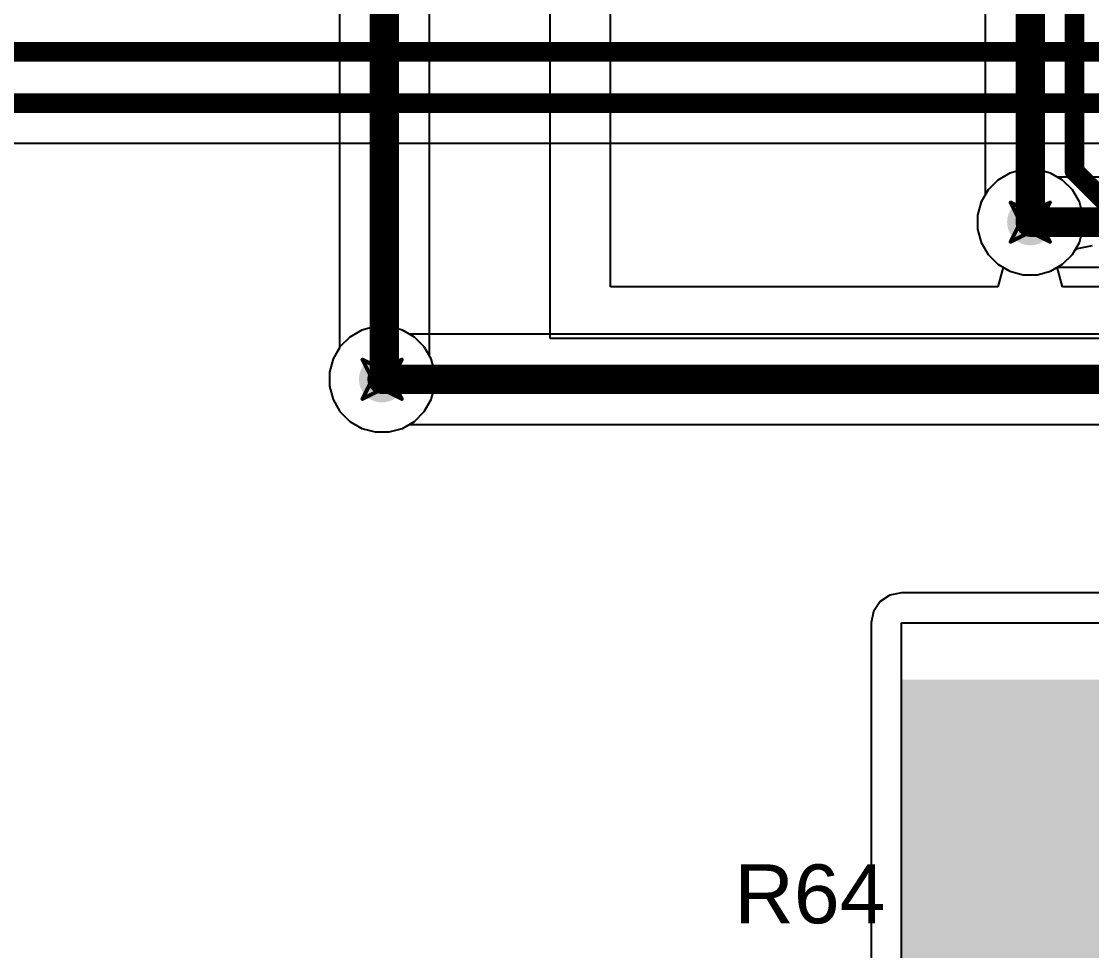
# Model space of a CAD drawing. Header units: inches. Extents: x -36 to 349, y -11 to 240.
# Drawn here: x 108.62 to 122.46, y 35.03 to 47.05 of the extents above; entities that cross this region are included whole.
import ezdxf

# ---------------------------------------------------------------- set-up
doc = ezdxf.new("R2010")
doc.units = ezdxf.units.IN
for name, color, linetype in [('Bottom Layer', 5, 'Continuous'), ('Drill Drawing', 1, 'Continuous'), ('Layer 1', 16, 'Continuous'), ('Layer 2', 76, 'Continuous'), ('Top Layer', 1, 'Continuous'), ('Top Overlay', 2, 'Continuous'), ('Via Holes', 16, 'Continuous')]:
    doc.layers.add(name, color=color, linetype=linetype)
doc.styles.add('Arial', font='', dxfattribs={"height": 0.2})
doc.styles.get('Arial').set_extended_font_data('Arial')

msp = doc.modelspace()

# ---------------------------------------------------------------- hatches: boundary and pattern name
at = {"layer": 'Bottom Layer'}
h = msp.add_hatch(color=5, dxfattribs=at)
edge = h.paths.add_edge_path()
edge.add_arc((121.666, 44.45), 0.3, 0, 360)
h = msp.add_hatch(color=5, dxfattribs=at)
edge = h.paths.add_edge_path()
edge.add_arc((113.284, 42.418), 0.3, 0, 360)
at = {"layer": 'Layer 1'}
h = msp.add_hatch(color=16, dxfattribs=at)
edge = h.paths.add_edge_path()
edge.add_arc((121.666, 44.45), 0.3, 0, 360)
h = msp.add_hatch(color=16, dxfattribs=at)
edge = h.paths.add_edge_path()
edge.add_arc((113.284, 42.418), 0.3, 0, 360)
at = {"layer": 'Layer 2'}
h = msp.add_hatch(color=76, dxfattribs=at)
edge = h.paths.add_edge_path()
edge.add_arc((121.666, 44.45), 0.3, 0, 360)
h = msp.add_hatch(color=76, dxfattribs=at)
edge = h.paths.add_edge_path()
edge.add_arc((113.284, 42.418), 0.3, 0, 360)
at = {"layer": 'Top Layer'}
h = msp.add_hatch(color=1, dxfattribs=at)
edge = h.paths.add_edge_path()
edge.add_arc((121.666, 44.45), 0.3, 0, 360)
h = msp.add_hatch(color=1, dxfattribs=at)
edge = h.paths.add_edge_path()
edge.add_arc((113.284, 42.418), 0.3, 0, 360)
msp.add_hatch(color=1, dxfattribs=at).paths.add_polyline_path([(119.999, 29.233), (124.495, 29.233), (124.495, 38.532), (119.999, 38.532)])
at = {"layer": 'Via Holes'}
h = msp.add_hatch(color=7, dxfattribs=at)
edge = h.paths.add_edge_path()
edge.add_arc((121.666, 44.45), 0.15, 0, 360)
h = msp.add_hatch(color=7, dxfattribs=at)
edge = h.paths.add_edge_path()
edge.add_arc((113.284, 42.418), 0.15, 0, 360)

# ---------------------------------------------------------------- linework, layer by layer
at = {"layer": 'Bottom Layer'}
for p, q in [((98.164, 45.472), (122.935, 45.472)), ((121.576, 45.131), (121.403, 45.085)), ((121.756, 45.131), (121.576, 45.131)), ((121.929, 45.085), (121.756, 45.131)), ((121.248, 44.995), (121.121, 44.868)), ((121.403, 45.085), (121.248, 44.995)), ((122.019, 45.033), (121.929, 45.085)), ((122.899, 45.033), (122.019, 45.033)), ((121.121, 44.868), (121.031, 44.713)), ((121.031, 44.713), (120.985, 44.54)), ((120.985, 44.54), (120.985, 44.36)), ((120.985, 44.36), (121.031, 44.187)), ((121.031, 44.187), (121.121, 44.032)), ((121.121, 44.032), (121.248, 43.905)), ((121.248, 43.905), (121.403, 43.815)), ((121.403, 43.815), (121.576, 43.769)), ((121.576, 43.769), (121.756, 43.769)), ((121.756, 43.769), (121.929, 43.815)), ((121.929, 43.815), (122.019, 43.867)), ((122.019, 43.867), (125.244, 43.867)), ((113.021, 43.053), (112.866, 42.963)), ((113.194, 43.099), (113.021, 43.053)), ((113.374, 43.099), (113.194, 43.099)), ((113.547, 43.053), (113.374, 43.099)), ((113.637, 43.001), (113.547, 43.053)), ((112.866, 42.963), (112.739, 42.836)), ((127.772, 43.001), (113.637, 43.001)), ((112.739, 42.836), (112.649, 42.681)), ((112.649, 42.681), (112.603, 42.508)), ((112.603, 42.508), (112.603, 42.328)), ((112.603, 42.328), (112.649, 42.155)), ((112.649, 42.155), (112.739, 42)), ((112.739, 42), (112.866, 41.873)), ((112.866, 41.873), (113.021, 41.783)), ((113.547, 41.783), (113.637, 41.835)), ((113.637, 41.835), (127.531, 41.835)), ((113.021, 41.783), (113.194, 41.737)), ((113.194, 41.737), (113.374, 41.737)), ((113.374, 41.737), (113.547, 41.783))]:
    msp.add_line(p, q, dxfattribs=at)
for points in [[(33.121, 46.653, 0.254, 0.254, 0), (153.177, 46.653, 0.254, 0.254, 0)], [(32.81, 45.989, 0.254, 0.254, 0), (152.717, 45.989, 0.254, 0.254, 0)], [(121.666, 44.45, 0.381, 0.381, 0), (125.244, 44.45, 0.381, 0.381, 0)], [(113.284, 42.418, 0.381, 0.381, 0), (127.772, 42.418, 0.381, 0.381, 0)]]:
    msp.add_lwpolyline(points, format="xyseb", dxfattribs=at)
for points in [[(121.571, 44.45, 0.191, 0.191, 1), (121.761, 44.45, 0.191, 0.191, 1)], [(113.189, 42.418, 0.191, 0.191, 1), (113.379, 42.418, 0.191, 0.191, 1)]]:
    msp.add_lwpolyline(points, format="xyseb", close=True, dxfattribs=at)
at = {"layer": 'Drill Drawing'}
for points in [[(121.412, 44.704, 0.0508, 0.0508, 0), (121.666, 44.577, 0.0508, 0.0508, 0)], [(121.412, 44.704, 0.0508, 0.0508, 0), (121.539, 44.45, 0.0508, 0.0508, 0)], [(121.666, 44.577, 0.0508, 0.0508, 0), (121.92, 44.704, 0.0508, 0.0508, 0)], [(121.793, 44.45, 0.0508, 0.0508, 0), (121.92, 44.704, 0.0508, 0.0508, 0)], [(121.412, 44.196, 0.0508, 0.0508, 0), (121.539, 44.45, 0.0508, 0.0508, 0)], [(121.793, 44.45, 0.0508, 0.0508, 0), (121.92, 44.196, 0.0508, 0.0508, 0)], [(121.412, 44.196, 0.0508, 0.0508, 0), (121.666, 44.323, 0.0508, 0.0508, 0)], [(121.666, 44.323, 0.0508, 0.0508, 0), (121.92, 44.196, 0.0508, 0.0508, 0)], [(113.03, 42.672, 0.0508, 0.0508, 0), (113.284, 42.545, 0.0508, 0.0508, 0)], [(113.03, 42.672, 0.0508, 0.0508, 0), (113.157, 42.418, 0.0508, 0.0508, 0)], [(113.284, 42.545, 0.0508, 0.0508, 0), (113.538, 42.672, 0.0508, 0.0508, 0)], [(113.411, 42.418, 0.0508, 0.0508, 0), (113.538, 42.672, 0.0508, 0.0508, 0)], [(113.03, 42.164, 0.0508, 0.0508, 0), (113.157, 42.418, 0.0508, 0.0508, 0)], [(113.411, 42.418, 0.0508, 0.0508, 0), (113.538, 42.164, 0.0508, 0.0508, 0)], [(113.03, 42.164, 0.0508, 0.0508, 0), (113.284, 42.291, 0.0508, 0.0508, 0)], [(113.284, 42.291, 0.0508, 0.0508, 0), (113.538, 42.164, 0.0508, 0.0508, 0)]]:
    msp.add_lwpolyline(points, format="xyseb", dxfattribs=at)
for points in [[(121.399, 44.704, 0.0254, 0.0254, 1), (121.425, 44.704, 0.0254, 0.0254, 1)], [(121.399, 44.704, 0.0254, 0.0254, 1), (121.425, 44.704, 0.0254, 0.0254, 1)], [(121.907, 44.704, 0.0254, 0.0254, 1), (121.933, 44.704, 0.0254, 0.0254, 1)], [(121.907, 44.704, 0.0254, 0.0254, 1), (121.933, 44.704, 0.0254, 0.0254, 1)], [(121.653, 44.577, 0.0254, 0.0254, 1), (121.679, 44.577, 0.0254, 0.0254, 1)], [(121.653, 44.577, 0.0254, 0.0254, 1), (121.679, 44.577, 0.0254, 0.0254, 1)], [(121.526, 44.45, 0.0254, 0.0254, 1), (121.552, 44.45, 0.0254, 0.0254, 1)], [(121.526, 44.45, 0.0254, 0.0254, 1), (121.552, 44.45, 0.0254, 0.0254, 1)], [(121.78, 44.45, 0.0254, 0.0254, 1), (121.806, 44.45, 0.0254, 0.0254, 1)], [(121.78, 44.45, 0.0254, 0.0254, 1), (121.806, 44.45, 0.0254, 0.0254, 1)], [(121.653, 44.323, 0.0254, 0.0254, 1), (121.679, 44.323, 0.0254, 0.0254, 1)], [(121.653, 44.323, 0.0254, 0.0254, 1), (121.679, 44.323, 0.0254, 0.0254, 1)], [(121.399, 44.196, 0.0254, 0.0254, 1), (121.425, 44.196, 0.0254, 0.0254, 1)], [(121.399, 44.196, 0.0254, 0.0254, 1), (121.425, 44.196, 0.0254, 0.0254, 1)], [(121.907, 44.196, 0.0254, 0.0254, 1), (121.933, 44.196, 0.0254, 0.0254, 1)], [(121.907, 44.196, 0.0254, 0.0254, 1), (121.933, 44.196, 0.0254, 0.0254, 1)], [(113.017, 42.672, 0.0254, 0.0254, 1), (113.043, 42.672, 0.0254, 0.0254, 1)], [(113.017, 42.672, 0.0254, 0.0254, 1), (113.043, 42.672, 0.0254, 0.0254, 1)], [(113.525, 42.672, 0.0254, 0.0254, 1), (113.551, 42.672, 0.0254, 0.0254, 1)], [(113.525, 42.672, 0.0254, 0.0254, 1), (113.551, 42.672, 0.0254, 0.0254, 1)], [(113.271, 42.545, 0.0254, 0.0254, 1), (113.297, 42.545, 0.0254, 0.0254, 1)], [(113.271, 42.545, 0.0254, 0.0254, 1), (113.297, 42.545, 0.0254, 0.0254, 1)], [(113.144, 42.418, 0.0254, 0.0254, 1), (113.17, 42.418, 0.0254, 0.0254, 1)], [(113.144, 42.418, 0.0254, 0.0254, 1), (113.17, 42.418, 0.0254, 0.0254, 1)], [(113.398, 42.418, 0.0254, 0.0254, 1), (113.424, 42.418, 0.0254, 0.0254, 1)], [(113.398, 42.418, 0.0254, 0.0254, 1), (113.424, 42.418, 0.0254, 0.0254, 1)], [(113.271, 42.291, 0.0254, 0.0254, 1), (113.297, 42.291, 0.0254, 0.0254, 1)], [(113.271, 42.291, 0.0254, 0.0254, 1), (113.297, 42.291, 0.0254, 0.0254, 1)], [(113.017, 42.164, 0.0254, 0.0254, 1), (113.043, 42.164, 0.0254, 0.0254, 1)], [(113.017, 42.164, 0.0254, 0.0254, 1), (113.043, 42.164, 0.0254, 0.0254, 1)], [(113.525, 42.164, 0.0254, 0.0254, 1), (113.551, 42.164, 0.0254, 0.0254, 1)], [(113.525, 42.164, 0.0254, 0.0254, 1), (113.551, 42.164, 0.0254, 0.0254, 1)]]:
    msp.add_lwpolyline(points, format="xyseb", close=True, dxfattribs=at)
at = {"layer": 'Layer 1'}
for p, q in [((121.576, 45.131), (121.403, 45.085)), ((121.756, 45.131), (121.576, 45.131)), ((121.929, 45.085), (121.756, 45.131)), ((121.248, 44.995), (121.121, 44.868)), ((121.403, 45.085), (121.248, 44.995)), ((122.084, 44.995), (121.929, 45.085)), ((122.211, 44.868), (122.084, 44.995)), ((121.121, 44.868), (121.031, 44.713)), ((122.301, 44.713), (122.211, 44.868)), ((121.031, 44.713), (120.985, 44.54)), ((122.347, 44.54), (122.301, 44.713)), ((120.985, 44.54), (120.985, 44.36)), ((122.347, 44.36), (122.347, 44.54)), ((120.985, 44.36), (121.031, 44.187)), ((122.301, 44.187), (122.347, 44.36)), ((121.031, 44.187), (121.121, 44.032)), ((122.211, 44.032), (122.301, 44.187)), ((121.121, 44.032), (121.248, 43.905)), ((122.084, 43.905), (122.211, 44.032)), ((121.248, 43.905), (121.403, 43.815)), ((121.929, 43.815), (122.084, 43.905)), ((121.403, 43.815), (121.576, 43.769)), ((121.576, 43.769), (121.756, 43.769)), ((121.756, 43.769), (121.929, 43.815)), ((113.021, 43.053), (112.866, 42.963)), ((113.194, 43.099), (113.021, 43.053)), ((113.374, 43.099), (113.194, 43.099)), ((113.547, 43.053), (113.374, 43.099)), ((113.702, 42.963), (113.547, 43.053)), ((112.866, 42.963), (112.739, 42.836)), ((113.829, 42.836), (113.702, 42.963)), ((112.739, 42.836), (112.649, 42.681)), ((113.919, 42.681), (113.829, 42.836)), ((112.649, 42.681), (112.603, 42.508)), ((113.965, 42.508), (113.919, 42.681)), ((112.603, 42.508), (112.603, 42.328)), ((113.965, 42.328), (113.965, 42.508)), ((112.603, 42.328), (112.649, 42.155)), ((113.919, 42.155), (113.965, 42.328)), ((112.649, 42.155), (112.739, 42)), ((113.829, 42), (113.919, 42.155)), ((112.739, 42), (112.866, 41.873)), ((113.702, 41.873), (113.829, 42)), ((112.866, 41.873), (113.021, 41.783)), ((113.547, 41.783), (113.702, 41.873)), ((113.021, 41.783), (113.194, 41.737)), ((113.194, 41.737), (113.374, 41.737)), ((113.374, 41.737), (113.547, 41.783))]:
    msp.add_line(p, q, dxfattribs=at)
at = {"layer": 'Layer 2'}
for p, q in [((116.239, 43.612), (116.239, 52.349)), ((115.452, 51.765), (115.452, 42.951)), ((121.576, 45.131), (121.403, 45.085)), ((121.756, 45.131), (121.576, 45.131)), ((121.929, 45.085), (121.756, 45.131)), ((121.248, 44.995), (121.121, 44.868)), ((121.403, 45.085), (121.248, 44.995)), ((122.084, 44.995), (121.929, 45.085)), ((122.211, 44.868), (122.084, 44.995)), ((121.121, 44.868), (121.031, 44.713)), ((122.301, 44.713), (122.211, 44.868)), ((121.031, 44.713), (120.985, 44.54)), ((122.347, 44.54), (122.301, 44.713)), ((120.985, 44.54), (120.985, 44.36)), ((122.347, 44.36), (122.347, 44.54)), ((120.985, 44.36), (121.031, 44.187)), ((122.301, 44.187), (122.347, 44.36)), ((121.031, 44.187), (121.121, 44.032)), ((122.211, 44.032), (122.301, 44.187)), ((121.121, 44.032), (121.248, 43.905)), ((122.084, 43.905), (122.211, 44.032)), ((121.248, 43.905), (121.316, 43.866)), ((122.016, 43.866), (122.084, 43.905)), ((121.316, 43.866), (121.248, 43.612)), ((122.084, 43.612), (122.016, 43.866)), ((121.248, 43.612), (116.239, 43.612)), ((124.672, 43.612), (122.084, 43.612)), ((113.021, 43.053), (112.866, 42.963)), ((113.194, 43.099), (113.021, 43.053)), ((113.374, 43.099), (113.194, 43.099)), ((113.547, 43.053), (113.374, 43.099)), ((113.702, 42.963), (113.547, 43.053)), ((112.866, 42.963), (112.739, 42.836)), ((113.829, 42.836), (113.702, 42.963)), ((115.452, 42.951), (126.069, 42.951)), ((112.739, 42.836), (112.649, 42.681)), ((113.919, 42.681), (113.829, 42.836)), ((112.649, 42.681), (112.603, 42.508)), ((113.965, 42.508), (113.919, 42.681)), ((112.603, 42.508), (112.603, 42.328)), ((113.965, 42.328), (113.965, 42.508)), ((112.603, 42.328), (112.649, 42.155)), ((113.919, 42.155), (113.965, 42.328)), ((112.649, 42.155), (112.739, 42)), ((113.829, 42), (113.919, 42.155)), ((112.739, 42), (112.866, 41.873)), ((113.702, 41.873), (113.829, 42)), ((112.866, 41.873), (113.021, 41.783)), ((113.547, 41.783), (113.702, 41.873)), ((113.021, 41.783), (113.194, 41.737)), ((113.194, 41.737), (113.374, 41.737)), ((113.374, 41.737), (113.547, 41.783))]:
    msp.add_line(p, q, dxfattribs=at)
at = {"layer": 'Top Layer'}
for p, q in [((121.083, 56.501), (121.083, 44.803)), ((112.731, 56.366), (112.731, 42.823)), ((113.897, 42.719), (113.897, 56.263)), ((121.031, 44.713), (120.985, 44.54)), ((121.083, 44.803), (121.031, 44.713)), ((120.985, 44.54), (120.985, 44.36)), ((120.985, 44.36), (121.031, 44.187)), ((121.031, 44.187), (121.121, 44.032)), ((122.278, 44.109), (122.471, 44.149)), ((121.121, 44.032), (121.248, 43.905)), ((122.084, 43.905), (122.211, 44.032)), ((122.211, 44.032), (122.241, 44.085)), ((122.241, 44.085), (122.278, 44.109)), ((121.248, 43.905), (121.403, 43.815)), ((121.929, 43.815), (122.084, 43.905)), ((121.403, 43.815), (121.576, 43.769)), ((121.576, 43.769), (121.756, 43.769)), ((121.756, 43.769), (121.929, 43.815)), ((112.731, 42.823), (112.649, 42.681)), ((112.649, 42.681), (112.603, 42.508)), ((113.919, 42.681), (113.897, 42.719)), ((113.965, 42.508), (113.919, 42.681)), ((112.603, 42.508), (112.603, 42.328)), ((113.965, 42.328), (113.965, 42.508)), ((112.603, 42.328), (112.649, 42.155)), ((113.919, 42.155), (113.965, 42.328)), ((112.649, 42.155), (112.739, 42)), ((113.829, 42), (113.919, 42.155)), ((112.739, 42), (112.866, 41.873)), ((113.702, 41.873), (113.829, 42)), ((112.866, 41.873), (113.021, 41.783)), ((113.547, 41.783), (113.702, 41.873)), ((113.021, 41.783), (113.194, 41.737)), ((113.194, 41.737), (113.374, 41.737)), ((113.374, 41.737), (113.547, 41.783)), ((119.85, 39.627), (119.724, 39.543)), ((119.999, 39.657), (119.85, 39.627)), ((132.453, 39.657), (119.999, 39.657)), ((119.724, 39.543), (119.64, 39.417)), ((119.64, 39.417), (119.61, 39.268)), ((119.61, 39.268), (119.61, 38.532)), ((119.999, 33.553), (119.999, 39.268)), ((119.999, 39.268), (132.651, 39.268)), ((119.61, 38.532), (119.61, 33.553))]:
    msp.add_line(p, q, dxfattribs=at)
for points in [[(122.238, 45.108, 0.254, 0.254, 0), (122.238, 59.229, 0.254, 0.254, 0)], [(121.666, 44.45, 0.381, 0.381, 0), (121.666, 56.743, 0.381, 0.381, 0)], [(113.314, 42.448, 0.381, 0.381, 0), (113.314, 56.637, 0.381, 0.381, 0)], [(122.238, 45.108, 0.254, 0.254, 0), (122.78, 44.566, 0.254, 0.254, 0)], [(113.284, 42.418, 0.381, 0.381, 0), (113.314, 42.448, 0.381, 0.381, 0)]]:
    msp.add_lwpolyline(points, format="xyseb", dxfattribs=at)
for points in [[(122.174, 45.108, 0.127, 0.127, 1), (122.301, 45.108, 0.127, 0.127, 1)], [(122.174, 45.108, 0.127, 0.127, 1), (122.301, 45.108, 0.127, 0.127, 1)], [(121.571, 44.45, 0.191, 0.191, 1), (121.761, 44.45, 0.191, 0.191, 1)], [(113.219, 42.448, 0.191, 0.191, 1), (113.409, 42.448, 0.191, 0.191, 1)], [(113.219, 42.448, 0.191, 0.191, 1), (113.409, 42.448, 0.191, 0.191, 1)], [(113.189, 42.418, 0.191, 0.191, 1), (113.379, 42.418, 0.191, 0.191, 1)]]:
    msp.add_lwpolyline(points, format="xyseb", close=True, dxfattribs=at)

# ---------------------------------------------------------------- texts
at = {"layer": 'Top Overlay', "style": 'Arial'}
msp.add_text('R64', height=0.762, dxfattribs=at).set_placement((117.84, 35.382))

doc.saveas('drawing.dxf')
